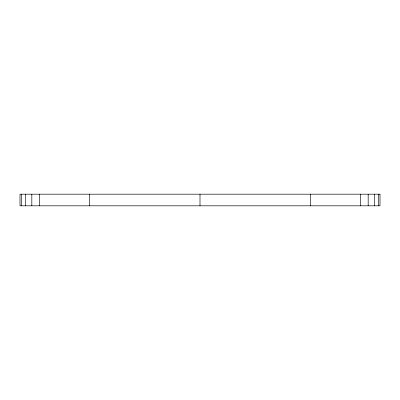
<?xml version="1.0" encoding="UTF-8"?>
<svg xmlns="http://www.w3.org/2000/svg" width="400" height="400" viewBox="0 0 400 400"><rect width="100%" height="100%" fill="white"/><g stroke="black" fill="none" stroke-linecap="round" stroke-linejoin="round"><path stroke-width="0.6" d="M378.48 194.19L378.48 205.81M374.33 194.19L374.33 205.81M368.18 194.19L368.18 205.81M360.645 194.19L360.645 205.81M310.445 194.19L310.445 205.81M200 194.19L200 205.81M89.555 194.19L89.555 205.81M39.355 194.19L39.355 205.81M31.82 194.19L31.82 205.81M25.67 194.19L25.67 205.81M21.52 194.19L21.52 205.81M380 194.19L20 194.19L20 205.81L380 205.81L380 194.19"/></g></svg>
